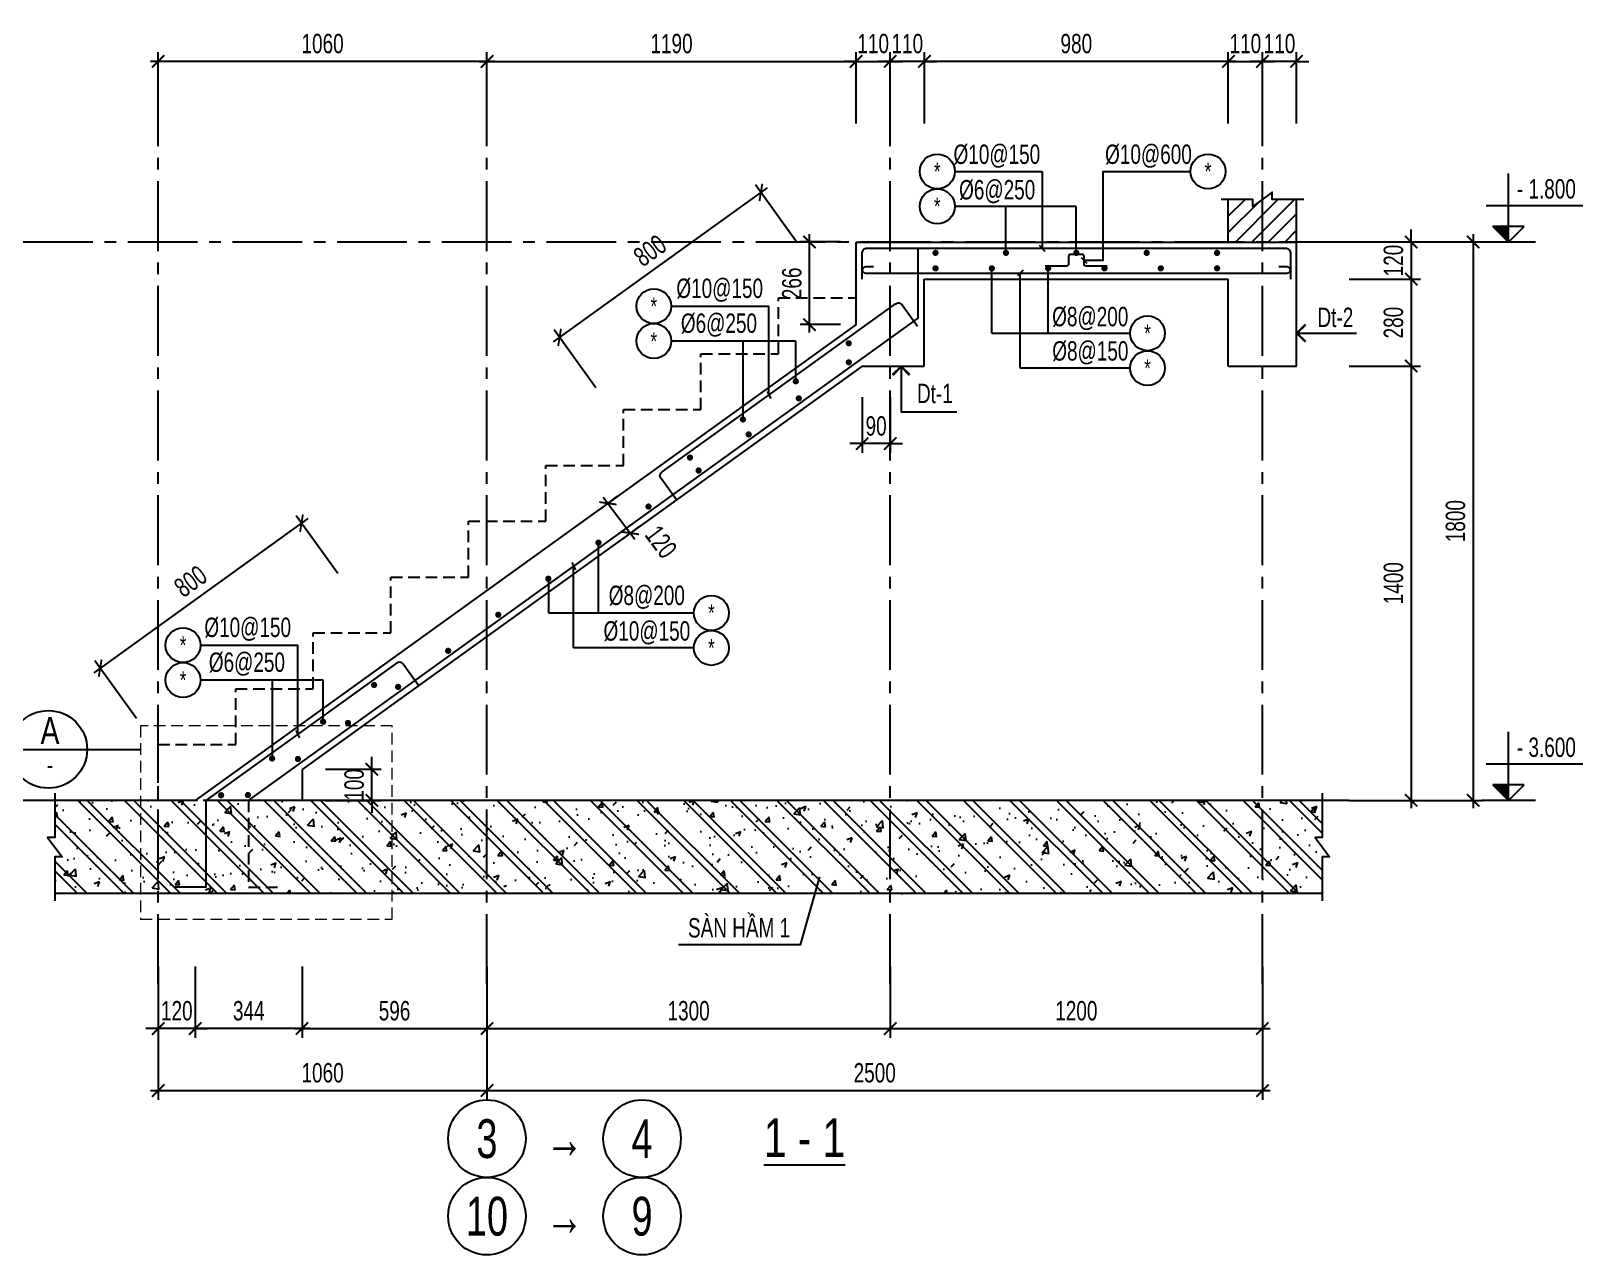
# Model space of a CAD drawing. Header units: millimetres. Extents: x -77370 to 109412, y -14880 to 214694.
# Drawn here: x 2229 to 12236, y 196413 to 204304 of the extents above; entities that cross this region are included whole.
import ezdxf
from ezdxf.enums import TextEntityAlignment as Align

# ---------------------------------------------------------------- set-up
doc = ezdxf.new("R2010")
doc.units = ezdxf.units.MM
doc.header["$LTSCALE"] = 300
doc.header["$MEASUREMENT"] = 0
doc.header["$PDMODE"] = 66
doc.linetypes.add('CENTER2', pattern=[1.125, 0.75, -0.125, 0.125, -0.125])
doc.linetypes.add('HIDDEN', pattern=[0.375, 0.25, -0.125])
doc.layers.get('0').update_dxf_attribs({"linetype": 'CONTINUOUS'})
doc.layers.get('DEFPOINTS').update_dxf_attribs({"linetype": 'CONTINUOUS'})
for name, color, linetype in [('CDC.01.AXIS', 160, 'CENTER2'), ('CDC.02.DIM', 1, 'CONTINUOUS'), ('CDC.03.BORDER', 3, 'CONTINUOUS'), ('CDC.06.TEXT', 2, 'CONTINUOUS'), ('CDC.10.HATCH', 251, 'CONTINUOUS'), ('CDC.11.NOTE', 8, 'CONTINUOUS'), ('CDC.14.STEELNUM', 2, 'CONTINUOUS'), ('KCS_HIDDEN', 8, 'HIDDEN'), ('KCS_SNODE', 6, 'CONTINUOUS'), ('KCS_STEEL', 4, 'CONTINUOUS'), ('KCS_TEXT_B', 2, 'CONTINUOUS')]:
    doc.layers.add(name, color=color, linetype=linetype)
doc.styles.add('KCS_BIGTEXT', font='arial.ttf', dxfattribs={"width": 0.7})
doc.styles.add('KCS_SMTEXT', font='arial.ttf', dxfattribs={"width": 0.7})
doc.styles.add('SMTEXT', font='arial.ttf', dxfattribs={"width": 0.7})
doc.dimstyles.new('KCS_DIM50 scale 2', dxfattribs={"dimscale": 50, "dimtxt": 2.5, "dimasz": 1.6, "dimexe": 1.2, "dimexo": 0, "dimgap": 1, "dimtad": 1, "dimdec": 0, "dimlfac": 0.5, "dimzin": 0, "dimdsep": 46, "dimtxsty": 'KCS_SMTEXT', "dimblk": 'ARCHTICK', "dimcen": 0, "dimdle": 1, "dimclrd": 256, "dimclre": 256, "dimclrt": 2, "dimadec": 0, "dimazin": 0, "dimtfac": 1, "dimtdec": 0, "dimtix": 1, "dimtmove": 2, "dimatfit": 3, "dimfxl": 1, "dimtolj": 1, "dimtzin": 0, "dimarcsym": 0})

# ---------------------------------------------------------------- blocks, each defined once
blk = doc.blocks.new('_ArchTick')
at = {"color": 0, "linetype": 'ByBlock', "const_width": 0.15}
blk.add_lwpolyline([(-0.5, -0.5), (0.5, 0.5)], dxfattribs=at)
blk = doc.blocks.new('*D1371')
at = {"layer": 'CDC.02.DIM', "lineweight": -2, "transparency": 16777216}
for p, q in [((7769, 198273), (7769, 197813)), ((10169, 198273), (10169, 197813)), ((7719, 197873), (10219, 197873))]:
    blk.add_line(p, q, dxfattribs=at)
at = {"layer": 'DEFPOINTS', "color": 0, "transparency": 16777216}
for p in [(7769, 198273), (10169, 198273), (10169, 197873)]:
    blk.add_point(p, dxfattribs=at)
at = {"layer": 'CDC.02.DIM', "lineweight": -2, "transparency": 16777216, "xscale": 80, "yscale": 80, "zscale": 80, "rotation": 180}
blk.add_blockref('_ArchTick', (7769, 197873), dxfattribs=at)
at = {"layer": 'CDC.02.DIM', "lineweight": -2, "transparency": 16777216, "xscale": 80, "yscale": 80, "zscale": 80}
blk.add_blockref('_ArchTick', (10169, 197873), dxfattribs=at)
at = {"layer": 'CDC.02.DIM', "color": 2, "transparency": 16777216, "insert": (8969, 197987), "char_height": 125, "attachment_point": 5, "style": 'KCS_SMTEXT'}
blk.add_mtext('\\A1;1200', dxfattribs=at)
blk = doc.blocks.new('*D1372')
at = {"layer": 'CDC.02.DIM', "lineweight": -2, "transparency": 16777216}
for p, q in [((5169, 198273), (5169, 197813)), ((7769, 198273), (7769, 197813)), ((5119, 197873), (7819, 197873))]:
    blk.add_line(p, q, dxfattribs=at)
at = {"layer": 'DEFPOINTS', "color": 0, "transparency": 16777216}
for p in [(5169, 198273), (7769, 198273), (7769, 197873)]:
    blk.add_point(p, dxfattribs=at)
at = {"layer": 'CDC.02.DIM', "lineweight": -2, "transparency": 16777216, "xscale": 80, "yscale": 80, "zscale": 80, "rotation": 180}
blk.add_blockref('_ArchTick', (5169, 197873), dxfattribs=at)
at = {"layer": 'CDC.02.DIM', "lineweight": -2, "transparency": 16777216, "xscale": 80, "yscale": 80, "zscale": 80}
blk.add_blockref('_ArchTick', (7769, 197873), dxfattribs=at)
at = {"layer": 'CDC.02.DIM', "color": 2, "transparency": 16777216, "insert": (6469, 197987), "char_height": 125, "attachment_point": 5, "style": 'KCS_SMTEXT'}
blk.add_mtext('\\A1;1300', dxfattribs=at)
blk = doc.blocks.new('*D1373')
at = {"layer": 'CDC.02.DIM', "lineweight": -2, "transparency": 16777216}
for p, q in [((3049, 198273), (3049, 197413)), ((5169, 198273), (5169, 197413)), ((2999, 197473), (5219, 197473))]:
    blk.add_line(p, q, dxfattribs=at)
at = {"layer": 'DEFPOINTS', "color": 0, "transparency": 16777216}
for p in [(3049, 198273), (5169, 198273), (5169, 197473)]:
    blk.add_point(p, dxfattribs=at)
at = {"layer": 'CDC.02.DIM', "lineweight": -2, "transparency": 16777216, "xscale": 80, "yscale": 80, "zscale": 80, "rotation": 180}
blk.add_blockref('_ArchTick', (3049, 197473), dxfattribs=at)
at = {"layer": 'CDC.02.DIM', "lineweight": -2, "transparency": 16777216, "xscale": 80, "yscale": 80, "zscale": 80}
blk.add_blockref('_ArchTick', (5169, 197473), dxfattribs=at)
at = {"layer": 'CDC.02.DIM', "color": 2, "transparency": 16777216, "insert": (4109, 197587), "char_height": 125, "attachment_point": 5, "style": 'KCS_SMTEXT'}
blk.add_mtext('\\A1;1060', dxfattribs=at)
blk = doc.blocks.new('*D1374')
at = {"layer": 'CDC.02.DIM', "lineweight": -2, "transparency": 16777216}
for p, q in [((5169, 203708), (5169, 204168)), ((7549, 203708), (7549, 204168)), ((5119, 204108), (7599, 204108))]:
    blk.add_line(p, q, dxfattribs=at)
at = {"layer": 'DEFPOINTS', "color": 0, "transparency": 16777216}
for p in [(7549, 204108), (5169, 203708), (7549, 203708)]:
    blk.add_point(p, dxfattribs=at)
at = {"layer": 'CDC.02.DIM', "lineweight": -2, "transparency": 16777216, "xscale": 80, "yscale": 80, "zscale": 80, "rotation": 180}
blk.add_blockref('_ArchTick', (5169, 204108), dxfattribs=at)
at = {"layer": 'CDC.02.DIM', "lineweight": -2, "transparency": 16777216, "xscale": 80, "yscale": 80, "zscale": 80}
blk.add_blockref('_ArchTick', (7549, 204108), dxfattribs=at)
at = {"layer": 'CDC.02.DIM', "color": 2, "transparency": 16777216, "insert": (6359, 204222), "char_height": 125, "attachment_point": 5, "style": 'KCS_SMTEXT'}
blk.add_mtext('\\A1;1190', dxfattribs=at)
blk = doc.blocks.new('*D1375')
at = {"layer": 'CDC.02.DIM', "lineweight": -2, "transparency": 16777216}
for p, q in [((7989, 203708), (7989, 204168)), ((9949, 203708), (9949, 204168)), ((9999, 204108), (7939, 204108))]:
    blk.add_line(p, q, dxfattribs=at)
at = {"layer": 'DEFPOINTS', "color": 0, "transparency": 16777216}
for p in [(7989, 204108), (7989, 203708), (9949, 203708)]:
    blk.add_point(p, dxfattribs=at)
at = {"layer": 'CDC.02.DIM', "lineweight": -2, "transparency": 16777216, "xscale": 80, "yscale": 80, "zscale": 80, "rotation": 180}
blk.add_blockref('_ArchTick', (7989, 204108), dxfattribs=at)
at = {"layer": 'CDC.02.DIM', "lineweight": -2, "transparency": 16777216, "xscale": 80, "yscale": 80, "zscale": 80}
blk.add_blockref('_ArchTick', (9949, 204108), dxfattribs=at)
at = {"layer": 'CDC.02.DIM', "color": 2, "transparency": 16777216, "insert": (8969, 204222), "char_height": 125, "attachment_point": 5, "style": 'KCS_SMTEXT'}
blk.add_mtext('\\A1;980', dxfattribs=at)
blk = doc.blocks.new('*D1376')
at = {"layer": 'CDC.02.DIM', "lineweight": -2, "transparency": 16777216}
for p, q in [((10169, 203708), (10169, 204168)), ((10389, 203708), (10389, 204168)), ((10169, 204108), (10089, 204108)), ((10389, 204108), (10169, 204108)), ((10389, 204108), (10469, 204108))]:
    blk.add_line(p, q, dxfattribs=at)
at = {"layer": 'DEFPOINTS', "color": 0, "transparency": 16777216}
for p in [(10169, 204108), (10169, 203708), (10389, 203708)]:
    blk.add_point(p, dxfattribs=at)
at = {"layer": 'CDC.02.DIM', "lineweight": -2, "transparency": 16777216, "xscale": 80, "yscale": 80, "zscale": 80}
blk.add_blockref('_ArchTick', (10169, 204108), dxfattribs=at)
at = {"layer": 'CDC.02.DIM', "lineweight": -2, "transparency": 16777216, "xscale": 80, "yscale": 80, "zscale": 80, "rotation": 180}
blk.add_blockref('_ArchTick', (10389, 204108), dxfattribs=at)
at = {"layer": 'CDC.02.DIM', "color": 2, "transparency": 16777216, "insert": (10279, 204222), "char_height": 125, "attachment_point": 5, "style": 'KCS_SMTEXT'}
blk.add_mtext('\\A1;110', dxfattribs=at)
blk = doc.blocks.new('*D1377')
at = {"layer": 'CDC.02.DIM', "lineweight": -2, "transparency": 16777216}
for p, q in [((6976, 203292), (5596, 202299)), ((7169, 202939), (6900, 203312)), ((5871, 202004), (5602, 202377))]:
    blk.add_line(p, q, dxfattribs=at)
at = {"layer": 'DEFPOINTS', "color": 0, "transparency": 16777216}
for p in [(7169, 202939), (5637, 202328), (5871, 202004)]:
    blk.add_point(p, dxfattribs=at)
at = {"layer": 'CDC.02.DIM', "lineweight": -2, "transparency": 16777216, "xscale": 80, "yscale": 80, "zscale": 80}
for p, rotation in [((6935, 203263), 35.75388725442746), ((5637, 202328), 215.7538872544275)]:
    blk.add_blockref('_ArchTick', p, dxfattribs=dict(at, rotation=rotation))
at = {"layer": 'CDC.02.DIM', "color": 2, "transparency": 16777216, "insert": (6220, 202888), "char_height": 125, "attachment_point": 5, "rotation": 35.7539, "style": 'KCS_SMTEXT'}
blk.add_mtext('\\A1;800', dxfattribs=at)
blk = doc.blocks.new('*D1378')
at = {"layer": 'CDC.02.DIM', "lineweight": -2, "transparency": 16777216}
for p, q in [((4014, 201160), (2634, 200167)), ((4207, 200806), (3938, 201179)), ((2909, 199871), (2640, 200244))]:
    blk.add_line(p, q, dxfattribs=at)
at = {"layer": 'DEFPOINTS', "color": 0, "transparency": 16777216}
for p in [(4207, 200806), (2675, 200196), (2909, 199871)]:
    blk.add_point(p, dxfattribs=at)
at = {"layer": 'CDC.02.DIM', "lineweight": -2, "transparency": 16777216, "xscale": 80, "yscale": 80, "zscale": 80}
for p, rotation in [((3973, 201131), 35.75388725447726), ((2675, 200196), 215.7538872544772)]:
    blk.add_blockref('_ArchTick', p, dxfattribs=dict(at, rotation=rotation))
at = {"layer": 'CDC.02.DIM', "color": 2, "transparency": 16777216, "insert": (3258, 200756), "char_height": 125, "attachment_point": 5, "rotation": 35.7539, "style": 'KCS_SMTEXT'}
blk.add_mtext('\\A1;800', dxfattribs=at)
blk = doc.blocks.new('*D1379')
at = {"layer": 'CDC.02.DIM', "lineweight": -2, "transparency": 16777216}
for p, q in [((3977, 198273), (3977, 197813)), ((5169, 198273), (5169, 197813)), ((3927, 197873), (5219, 197873))]:
    blk.add_line(p, q, dxfattribs=at)
at = {"layer": 'DEFPOINTS', "color": 0, "transparency": 16777216}
for p in [(3977, 198273), (5169, 198273), (5169, 197873)]:
    blk.add_point(p, dxfattribs=at)
at = {"layer": 'CDC.02.DIM', "lineweight": -2, "transparency": 16777216, "xscale": 80, "yscale": 80, "zscale": 80, "rotation": 180}
blk.add_blockref('_ArchTick', (3977, 197873), dxfattribs=at)
at = {"layer": 'CDC.02.DIM', "lineweight": -2, "transparency": 16777216, "xscale": 80, "yscale": 80, "zscale": 80}
blk.add_blockref('_ArchTick', (5169, 197873), dxfattribs=at)
at = {"layer": 'CDC.02.DIM', "color": 2, "transparency": 16777216, "insert": (4573, 197987), "char_height": 125, "attachment_point": 5, "style": 'KCS_SMTEXT'}
blk.add_mtext('\\A1;596', dxfattribs=at)
blk = doc.blocks.new('*D1380')
at = {"layer": 'CDC.02.DIM', "lineweight": -2, "transparency": 16777216}
for p, q in [((5169, 198273), (5169, 197413)), ((10169, 198273), (10169, 197413)), ((5119, 197473), (10219, 197473))]:
    blk.add_line(p, q, dxfattribs=at)
at = {"layer": 'DEFPOINTS', "color": 0, "transparency": 16777216}
for p in [(5169, 198273), (10169, 198273), (10169, 197473)]:
    blk.add_point(p, dxfattribs=at)
at = {"layer": 'CDC.02.DIM', "lineweight": -2, "transparency": 16777216, "xscale": 80, "yscale": 80, "zscale": 80, "rotation": 180}
blk.add_blockref('_ArchTick', (5169, 197473), dxfattribs=at)
at = {"layer": 'CDC.02.DIM', "lineweight": -2, "transparency": 16777216, "xscale": 80, "yscale": 80, "zscale": 80}
blk.add_blockref('_ArchTick', (10169, 197473), dxfattribs=at)
at = {"layer": 'CDC.02.DIM', "color": 2, "transparency": 16777216, "insert": (7669, 197587), "char_height": 125, "attachment_point": 5, "style": 'KCS_SMTEXT'}
blk.add_mtext('\\A1;2500', dxfattribs=at)
blk = doc.blocks.new('*D1381')
at = {"layer": 'CDC.02.DIM', "lineweight": -2, "transparency": 16777216}
for p, q in [((6009, 201304), (5901, 201223)), ((5919, 201299), (6123, 201027)), ((6153, 201112), (6045, 201031))]:
    blk.add_line(p, q, dxfattribs=at)
at = {"layer": 'DEFPOINTS', "color": 0, "transparency": 16777216}
for p in [(6009, 201304), (6093, 201067), (6153, 201112)]:
    blk.add_point(p, dxfattribs=at)
at = {"layer": 'CDC.02.DIM', "lineweight": -2, "transparency": 16777216, "xscale": 80, "yscale": 80, "zscale": 80}
for p, rotation in [((5949, 201259), 126.8698976457977), ((6093, 201067), 306.8698976457977)]:
    blk.add_blockref('_ArchTick', p, dxfattribs=dict(at, rotation=rotation))
at = {"layer": 'CDC.02.DIM', "color": 2, "transparency": 16777216, "insert": (6291, 201010), "char_height": 125, "attachment_point": 5, "rotation": 306.8699, "style": 'KCS_SMTEXT'}
blk.add_mtext('\\A1;120', dxfattribs=at)
blk = doc.blocks.new('*D1197')
at = {"layer": 'CDC.02.DIM', "lineweight": -2, "transparency": 16777216}
for p, q in [((10728, 202144), (11188, 202144)), ((11128, 202194), (11128, 199294)), ((10728, 199344), (11188, 199344))]:
    blk.add_line(p, q, dxfattribs=at)
at = {"layer": 'DEFPOINTS', "color": 0, "transparency": 16777216}
for p in [(10728, 202144), (10728, 199344), (11128, 199344)]:
    blk.add_point(p, dxfattribs=at)
at = {"layer": 'CDC.02.DIM', "lineweight": -2, "transparency": 16777216, "xscale": 80, "yscale": 80, "zscale": 80}
for p, rotation in [((11128, 202144), 90), ((11128, 199344), 270)]:
    blk.add_blockref('_ArchTick', p, dxfattribs=dict(at, rotation=rotation))
at = {"layer": 'CDC.02.DIM', "color": 2, "transparency": 16777216, "insert": (11014, 200744), "char_height": 125, "attachment_point": 5, "rotation": 90, "style": 'KCS_SMTEXT'}
blk.add_mtext('\\A1;1400', dxfattribs=at)
blk = doc.blocks.new('*D1198')
at = {"layer": 'CDC.02.DIM', "lineweight": -2, "transparency": 16777216}
for p, q in [((10728, 202944), (11588, 202944)), ((11528, 202994), (11528, 199294)), ((10728, 199344), (11588, 199344))]:
    blk.add_line(p, q, dxfattribs=at)
at = {"layer": 'DEFPOINTS', "color": 0, "transparency": 16777216}
for p in [(10728, 202944), (10728, 199344), (11528, 199344)]:
    blk.add_point(p, dxfattribs=at)
at = {"layer": 'CDC.02.DIM', "lineweight": -2, "transparency": 16777216, "xscale": 80, "yscale": 80, "zscale": 80}
for p, rotation in [((11528, 202944), 90), ((11528, 199344), 270)]:
    blk.add_blockref('_ArchTick', p, dxfattribs=dict(at, rotation=rotation))
at = {"layer": 'CDC.02.DIM', "color": 2, "transparency": 16777216, "insert": (11414, 201144), "char_height": 125, "attachment_point": 5, "rotation": 90, "style": 'KCS_SMTEXT'}
blk.add_mtext('\\A1;1800', dxfattribs=at)
blk = doc.blocks.new('*D1199')
at = {"layer": 'CDC.02.DIM', "lineweight": -2, "transparency": 16777216}
for p, q in [((10728, 202944), (11188, 202944)), ((11128, 202944), (11128, 203024)), ((11128, 202944), (11128, 202704)), ((10728, 202704), (11188, 202704)), ((11128, 202704), (11128, 202624))]:
    blk.add_line(p, q, dxfattribs=at)
at = {"layer": 'DEFPOINTS', "color": 0, "transparency": 16777216}
for p in [(10728, 202944), (10728, 202704), (11128, 202704)]:
    blk.add_point(p, dxfattribs=at)
at = {"layer": 'CDC.02.DIM', "lineweight": -2, "transparency": 16777216, "xscale": 80, "yscale": 80, "zscale": 80}
for p, rotation in [((11128, 202944), 270), ((11128, 202704), 90)]:
    blk.add_blockref('_ArchTick', p, dxfattribs=dict(at, rotation=rotation))
at = {"layer": 'CDC.02.DIM', "color": 2, "transparency": 16777216, "insert": (11014, 202824), "char_height": 125, "attachment_point": 5, "rotation": 90, "style": 'KCS_SMTEXT'}
blk.add_mtext('\\A1;120', dxfattribs=at)
blk = doc.blocks.new('*D1200')
at = {"layer": 'CDC.02.DIM', "lineweight": -2, "transparency": 16777216}
for p, q in [((11128, 202754), (11128, 202094)), ((10728, 202704), (11188, 202704)), ((10728, 202144), (11188, 202144))]:
    blk.add_line(p, q, dxfattribs=at)
at = {"layer": 'DEFPOINTS', "color": 0, "transparency": 16777216}
for p in [(10728, 202704), (10728, 202144), (11128, 202144)]:
    blk.add_point(p, dxfattribs=at)
at = {"layer": 'CDC.02.DIM', "lineweight": -2, "transparency": 16777216, "xscale": 80, "yscale": 80, "zscale": 80}
for p, rotation in [((11128, 202704), 90), ((11128, 202144), 270)]:
    blk.add_blockref('_ArchTick', p, dxfattribs=dict(at, rotation=rotation))
at = {"layer": 'CDC.02.DIM', "color": 2, "transparency": 16777216, "insert": (11014, 202424), "char_height": 125, "attachment_point": 5, "rotation": 90, "style": 'KCS_SMTEXT'}
blk.add_mtext('\\A1;280', dxfattribs=at)
blk = doc.blocks.new('*D993')
at = {"layer": 'CDC.02.DIM', "lineweight": -2, "transparency": 16777216}
for p, q in [((7588, 201944), (7588, 201584)), ((7769, 201944), (7769, 201584)), ((7588, 201644), (7508, 201644)), ((7769, 201644), (7588, 201644)), ((7769, 201644), (7849, 201644))]:
    blk.add_line(p, q, dxfattribs=at)
at = {"layer": 'DEFPOINTS', "color": 0, "transparency": 16777216}
for p in [(7588, 201944), (7769, 201944), (7588, 201644)]:
    blk.add_point(p, dxfattribs=at)
at = {"layer": 'CDC.02.DIM', "lineweight": -2, "transparency": 16777216, "xscale": 80, "yscale": 80, "zscale": 80}
blk.add_blockref('_ArchTick', (7588, 201644), dxfattribs=at)
at = {"layer": 'CDC.02.DIM', "lineweight": -2, "transparency": 16777216, "xscale": 80, "yscale": 80, "zscale": 80, "rotation": 180}
blk.add_blockref('_ArchTick', (7769, 201644), dxfattribs=at)
at = {"layer": 'CDC.02.DIM', "color": 2, "transparency": 16777216, "insert": (7678, 201757), "char_height": 125, "attachment_point": 5, "style": 'KCS_SMTEXT'}
blk.add_mtext('\\A1;90', dxfattribs=at)
blk = doc.blocks.new('*D994')
at = {"layer": 'CDC.02.DIM', "lineweight": -2, "transparency": 16777216}
for p, q in [((7449, 202944), (7189, 202944)), ((7249, 202361), (7249, 202994)), ((7449, 202411), (7189, 202411))]:
    blk.add_line(p, q, dxfattribs=at)
at = {"layer": 'DEFPOINTS', "color": 0, "transparency": 16777216}
for p in [(7249, 202944), (7449, 202944), (7449, 202411)]:
    blk.add_point(p, dxfattribs=at)
at = {"layer": 'CDC.02.DIM', "lineweight": -2, "transparency": 16777216, "xscale": 80, "yscale": 80, "zscale": 80}
for p, rotation in [((7249, 202944), 90), ((7249, 202411), 270)]:
    blk.add_blockref('_ArchTick', p, dxfattribs=dict(at, rotation=rotation))
at = {"layer": 'CDC.02.DIM', "color": 2, "transparency": 16777216, "insert": (7135, 202677), "char_height": 125, "attachment_point": 5, "rotation": 90, "style": 'KCS_SMTEXT'}
blk.add_mtext('\\A1;266', dxfattribs=at)
blk = doc.blocks.new('*D995')
at = {"layer": 'CDC.02.DIM', "lineweight": -2, "transparency": 16777216}
for p, q in [((3288, 198273), (3288, 197813)), ((3977, 198273), (3977, 197813)), ((4027, 197873), (3238, 197873))]:
    blk.add_line(p, q, dxfattribs=at)
at = {"layer": 'DEFPOINTS', "color": 0, "transparency": 16777216}
for p in [(3288, 198273), (3977, 198273), (3288, 197873)]:
    blk.add_point(p, dxfattribs=at)
at = {"layer": 'CDC.02.DIM', "lineweight": -2, "transparency": 16777216, "xscale": 80, "yscale": 80, "zscale": 80, "rotation": 180}
blk.add_blockref('_ArchTick', (3288, 197873), dxfattribs=at)
at = {"layer": 'CDC.02.DIM', "lineweight": -2, "transparency": 16777216, "xscale": 80, "yscale": 80, "zscale": 80}
blk.add_blockref('_ArchTick', (3977, 197873), dxfattribs=at)
at = {"layer": 'CDC.02.DIM', "color": 2, "transparency": 16777216, "insert": (3633, 197987), "char_height": 125, "attachment_point": 5, "style": 'KCS_SMTEXT'}
blk.add_mtext('\\A1;344', dxfattribs=at)
blk = doc.blocks.new('*D959')
at = {"layer": 'CDC.02.DIM', "lineweight": -2, "transparency": 16777216}
for p, q in [((3049, 198273), (3049, 197813)), ((3288, 198273), (3288, 197813)), ((3049, 197873), (2969, 197873)), ((3288, 197873), (3049, 197873)), ((3288, 197873), (3368, 197873))]:
    blk.add_line(p, q, dxfattribs=at)
at = {"layer": 'DEFPOINTS', "color": 0, "transparency": 16777216}
for p in [(3049, 198273), (3288, 198273), (3049, 197873)]:
    blk.add_point(p, dxfattribs=at)
at = {"layer": 'CDC.02.DIM', "lineweight": -2, "transparency": 16777216, "xscale": 80, "yscale": 80, "zscale": 80}
blk.add_blockref('_ArchTick', (3049, 197873), dxfattribs=at)
at = {"layer": 'CDC.02.DIM', "lineweight": -2, "transparency": 16777216, "xscale": 80, "yscale": 80, "zscale": 80, "rotation": 180}
blk.add_blockref('_ArchTick', (3288, 197873), dxfattribs=at)
at = {"layer": 'CDC.02.DIM', "color": 2, "transparency": 16777216, "insert": (3169, 197987), "char_height": 125, "attachment_point": 5, "style": 'KCS_SMTEXT'}
blk.add_mtext('\\A1;120', dxfattribs=at)
blk = doc.blocks.new('*D960')
at = {"layer": 'CDC.02.DIM', "lineweight": -2, "transparency": 16777216}
for p, q in [((4127, 199544), (4487, 199544)), ((4427, 199544), (4427, 199624)), ((4427, 199344), (4427, 199544)), ((4127, 199344), (4487, 199344)), ((4427, 199344), (4427, 199264))]:
    blk.add_line(p, q, dxfattribs=at)
at = {"layer": 'DEFPOINTS', "color": 0, "transparency": 16777216}
for p in [(4127, 199544), (4427, 199544), (4127, 199344)]:
    blk.add_point(p, dxfattribs=at)
at = {"layer": 'CDC.02.DIM', "lineweight": -2, "transparency": 16777216, "xscale": 80, "yscale": 80, "zscale": 80}
for p, rotation in [((4427, 199544), 270), ((4427, 199344), 90)]:
    blk.add_blockref('_ArchTick', p, dxfattribs=dict(at, rotation=rotation))
at = {"layer": 'CDC.02.DIM', "color": 2, "transparency": 16777216, "insert": (4313, 199444), "char_height": 125, "attachment_point": 5, "rotation": 90, "style": 'KCS_SMTEXT'}
blk.add_mtext('\\A1;100', dxfattribs=at)
blk = doc.blocks.new('*D961')
at = {"layer": 'CDC.02.DIM', "lineweight": -2, "transparency": 16777216}
for p, q in [((3049, 203708), (3049, 204168)), ((5169, 203708), (5169, 204168)), ((5219, 204108), (2999, 204108))]:
    blk.add_line(p, q, dxfattribs=at)
at = {"layer": 'DEFPOINTS', "color": 0, "transparency": 16777216}
for p in [(3049, 204108), (3049, 203708), (5169, 203708)]:
    blk.add_point(p, dxfattribs=at)
at = {"layer": 'CDC.02.DIM', "lineweight": -2, "transparency": 16777216, "xscale": 80, "yscale": 80, "zscale": 80, "rotation": 180}
blk.add_blockref('_ArchTick', (3049, 204108), dxfattribs=at)
at = {"layer": 'CDC.02.DIM', "lineweight": -2, "transparency": 16777216, "xscale": 80, "yscale": 80, "zscale": 80}
blk.add_blockref('_ArchTick', (5169, 204108), dxfattribs=at)
at = {"layer": 'CDC.02.DIM', "color": 2, "transparency": 16777216, "insert": (4109, 204222), "char_height": 125, "attachment_point": 5, "style": 'KCS_SMTEXT'}
blk.add_mtext('\\A1;1060', dxfattribs=at)
blk = doc.blocks.new('*D1085')
at = {"layer": 'CDC.02.DIM', "lineweight": -2, "transparency": 16777216}
for p, q in [((9949, 203708), (9949, 204168)), ((10169, 203708), (10169, 204168)), ((9949, 204108), (9869, 204108)), ((9949, 204108), (10169, 204108)), ((10169, 204108), (10249, 204108))]:
    blk.add_line(p, q, dxfattribs=at)
at = {"layer": 'DEFPOINTS', "color": 0, "transparency": 16777216}
for p in [(10169, 204108), (9949, 203708), (10169, 203708)]:
    blk.add_point(p, dxfattribs=at)
at = {"layer": 'CDC.02.DIM', "lineweight": -2, "transparency": 16777216, "xscale": 80, "yscale": 80, "zscale": 80}
blk.add_blockref('_ArchTick', (9949, 204108), dxfattribs=at)
at = {"layer": 'CDC.02.DIM', "lineweight": -2, "transparency": 16777216, "xscale": 80, "yscale": 80, "zscale": 80, "rotation": 180}
blk.add_blockref('_ArchTick', (10169, 204108), dxfattribs=at)
at = {"layer": 'CDC.02.DIM', "color": 2, "transparency": 16777216, "insert": (10059, 204222), "char_height": 125, "attachment_point": 5, "style": 'KCS_SMTEXT'}
blk.add_mtext('\\A1;110', dxfattribs=at)
blk = doc.blocks.new('*D1086')
at = {"layer": 'CDC.02.DIM', "lineweight": -2, "transparency": 16777216}
for p, q in [((7769, 203708), (7769, 204168)), ((7989, 203708), (7989, 204168)), ((7769, 204108), (7689, 204108)), ((7989, 204108), (7769, 204108)), ((7989, 204108), (8069, 204108))]:
    blk.add_line(p, q, dxfattribs=at)
at = {"layer": 'DEFPOINTS', "color": 0, "transparency": 16777216}
for p in [(7769, 204108), (7769, 203708), (7989, 203708)]:
    blk.add_point(p, dxfattribs=at)
at = {"layer": 'CDC.02.DIM', "lineweight": -2, "transparency": 16777216, "xscale": 80, "yscale": 80, "zscale": 80}
blk.add_blockref('_ArchTick', (7769, 204108), dxfattribs=at)
at = {"layer": 'CDC.02.DIM', "lineweight": -2, "transparency": 16777216, "xscale": 80, "yscale": 80, "zscale": 80, "rotation": 180}
blk.add_blockref('_ArchTick', (7989, 204108), dxfattribs=at)
at = {"layer": 'CDC.02.DIM', "color": 2, "transparency": 16777216, "insert": (7879, 204222), "char_height": 125, "attachment_point": 5, "style": 'KCS_SMTEXT'}
blk.add_mtext('\\A1;110', dxfattribs=at)
blk = doc.blocks.new('*D1087')
at = {"layer": 'CDC.02.DIM', "lineweight": -2, "transparency": 16777216}
for p, q in [((7549, 203708), (7549, 204168)), ((7769, 203708), (7769, 204168)), ((7549, 204108), (7469, 204108)), ((7549, 204108), (7769, 204108)), ((7769, 204108), (7849, 204108))]:
    blk.add_line(p, q, dxfattribs=at)
at = {"layer": 'DEFPOINTS', "color": 0, "transparency": 16777216}
for p in [(7769, 204108), (7549, 203708), (7769, 203708)]:
    blk.add_point(p, dxfattribs=at)
at = {"layer": 'CDC.02.DIM', "lineweight": -2, "transparency": 16777216, "xscale": 80, "yscale": 80, "zscale": 80}
blk.add_blockref('_ArchTick', (7549, 204108), dxfattribs=at)
at = {"layer": 'CDC.02.DIM', "lineweight": -2, "transparency": 16777216, "xscale": 80, "yscale": 80, "zscale": 80, "rotation": 180}
blk.add_blockref('_ArchTick', (7769, 204108), dxfattribs=at)
at = {"layer": 'CDC.02.DIM', "color": 2, "transparency": 16777216, "insert": (7659, 204222), "char_height": 125, "attachment_point": 5, "style": 'KCS_SMTEXT'}
blk.add_mtext('\\A1;110', dxfattribs=at)

msp = doc.modelspace()

# ---------------------------------------------------------------- hatches: boundary and pattern name
at = {"layer": 'CDC.10.HATCH'}
h = msp.add_hatch(dxfattribs=at)
h.set_pattern_fill('ANSI31', color=256, scale=600, style=0)
h.set_pattern_definition([(45, (-2726952.63, 1261462.856), (-53.0330086, 53.0330086), [])])
h.paths.add_polyline_path([(10231.3, 203218.3), (10388.8, 203218.3), (10388.8, 202943.6), (9948.8, 202943.6), (9948.8, 203218.3), (10106.3, 203218.3), (10106.3, 203171.4), (10231.3, 203265.2)])
h = msp.add_hatch(dxfattribs=at)
h.set_pattern_fill('BETONG,_O', color=256, scale=50, pattern_type=2)
h.set_pattern_definition([(50, (-2203118.3, 1614022.56), (358.63009, -31.376067), [37.5, -412.5]), (355, (-2203118.3, 1614022.56), (-69.375667, 376.096067), [30, -330]), (100.4514, (-2203088.4, 1614019.95), (289.25469, 344.71977), [31.870095, -350.571056]), (46.1842, (-2203118.3, 1614122.56), (533.620524, -82.75951), [56.25, -618.75]), (96.6356, (-2203073.83, 1614115.67), (467.33135, 487.05894), [47.80514, -525.8565]), (351.1842, (-2203118.3, 1614122.56), (467.33097, 487.0593), [45, -495]), (21, (-2203068.3, 1614097.56), (298.453526, -201.309445), [37.5, -412.5]), (226, (-2203068.3, 1614097.56), (335.94106, -182.769905), [30, -330]), (71.4514, (-2203043.43, 1614080.8), (420.111314, 161.26525), [31.870095, -350.571056]), (67.5, (-2203118.3, 1614022.56), (-77.9580917, 147.187231), [0, -326, 0, -335, 0, -331.25]), (4.5, (-2203118.3, 1614022.56), (141.675462, 190.051594), [0, -191, 0, -318.5, 0, -126.25]), (327.5, (-2203229.8, 1614022.56), (266.911218, -11.277436), [0, -125, 0, -390, 0, -517.5]), (317.5, (-2203279.8, 1614022.56), (291.593085, 50.052491), [0, -162.5, 0, -259, 0, -367.5]), (315, (-2203118.3, 1614022.56), (150.260191, 150.260191), []), (315, (-2203118.3, 1614083.81), (150.260191, 150.260191), [])])
h.paths.add_polyline_path([(3838, 199343.6), (10555, 199343.6), (10555, 199104.1), (10508.1, 199104.1), (10601.9, 198979.1), (10555, 198979.1), (10555, 198743.6), (2383.2, 198743.6), (2383.2, 198979.1), (2430.1, 198979.1), (2336.3, 199104.1), (2383.2, 199104.1), (2383.2, 199343.6), (3288.4, 199343.6)])

# ---------------------------------------------------------------- linework, layer by layer
at = {"layer": 'CDC.01.AXIS', "ltscale": 2}
for p, q in [((3048.8, 198160.5), (3048.8, 203757.6)), ((5168.8, 198160.5), (5168.8, 203757.6)), ((7768.8, 198160.5), (7768.8, 203757.6)), ((10168.8, 198160.5), (10168.8, 203757.6)), ((10727.8, 202943.6), (2048.8, 202943.6)), ((10727.8, 199343.6), (2048.8, 199343.6))]:
    msp.add_line(p, q, dxfattribs=at)
at = {"layer": 'CDC.02.DIM'}
for p, q in [((11756.1, 202943.6), (11756.1, 203384.8)), ((12235.6, 203177.1), (11612.2, 203177.1)), ((11856.7, 203044.3), (11655.4, 203044.3)), ((11756.1, 202943.6), (11655.4, 203044.3)), ((11756.1, 202943.6), (11856.7, 203044.3)), ((11929.3, 202943.6), (11582.8, 202943.6)), ((11756.1, 199343.6), (11756.1, 199784.8)), ((12235.6, 199577.1), (11612.2, 199577.1)), ((11856.7, 199444.3), (11655.4, 199444.3)), ((11756.1, 199343.6), (11655.4, 199444.3)), ((11756.1, 199343.6), (11856.7, 199444.3)), ((11929.3, 199343.6), (11582.8, 199343.6))]:
    msp.add_line(p, q, dxfattribs=at)
for centre in [(5168.8, 197163.2), (6168.8, 197163.2), (5168.8, 196663.2), (6168.8, 196663.2)]:
    msp.add_circle(centre, 250, dxfattribs=at)
for points in [[(11655.4, 203044.3), (11756.1, 202943.6), (11756.1, 203044.3)], [(11655.4, 199444.3), (11756.1, 199343.6), (11756.1, 199444.3)]]:
    msp.add_solid(points, dxfattribs=at)
at = {"layer": 'CDC.03.BORDER'}
for p, q in [((9948.8, 202943.6), (9948.8, 203218.3)), ((10388.8, 202143.6), (10388.8, 203218.3)), ((7548.8, 202411.1), (7548.8, 202943.6)), ((7548.8, 202943.6), (10388.8, 202943.6)), ((7988.8, 202143.6), (7988.8, 202703.6)), ((7988.8, 202703.6), (9948.8, 202703.6)), ((9948.8, 202143.6), (9948.8, 202703.6)), ((7548.8, 202411.1), (3288.4, 199343.6)), ((7588, 202143.6), (3976.9, 199543.6)), ((7588, 202143.6), (7988.8, 202143.6)), ((9948.8, 202143.6), (10388.8, 202143.6)), ((3976.9, 199543.6), (3976.9, 199343.6)), ((3288.4, 199343.6), (2383.2, 199343.6)), ((10555, 199343.6), (3976.9, 199343.6)), ((10555, 198743.6), (2383.2, 198743.6))]:
    msp.add_line(p, q, dxfattribs=at)
at = {"layer": 'CDC.03.BORDER', "color": 1}
for points in [[(10435.7, 203218.3), (10231.3, 203218.3), (10231.3, 203265.2), (10106.3, 203171.4), (10106.3, 203218.3), (9901.9, 203218.3)], [(2383.2, 199390.5), (2383.2, 199104.1), (2336.3, 199104.1), (2430.1, 198979.1), (2383.2, 198979.1), (2383.2, 198696.7)], [(10555, 199390.5), (10555, 199104.1), (10508.1, 199104.1), (10601.9, 198979.1), (10555, 198979.1), (10555, 198696.7)]]:
    msp.add_lwpolyline(points, dxfattribs=at)
at = {"layer": 'CDC.06.TEXT', "color": 8}
msp.add_line((2091, 199672.7), (2591, 199672.7), dxfattribs=at)
msp.add_circle((2341, 199672.7), 250, dxfattribs=at)
at = {"layer": 'CDC.11.NOTE'}
for p, q in [((8184.9, 203398.4), (8748.4, 203398.4)), ((8748.4, 203398.4), (8748.4, 202903.6)), ((8968.8, 203173.4), (8184.9, 203173.4)), ((8514.9, 202873.6), (8514.9, 203173.4)), ((8968.8, 202873.6), (8968.8, 203173.4)), ((8424.1, 202355.5), (8424.1, 202773.6)), ((8607.8, 202130.5), (8607.8, 202743.6)), ((8787.2, 202355.5), (8787.2, 202773.6)), ((6357.3, 202529.9), (6986.5, 202529.9)), ((6986.5, 201957), (6986.5, 202529.9)), ((8424.1, 202355.5), (9315.4, 202355.5)), ((7160.2, 202304.9), (6357.3, 202304.9)), ((6819, 202304.9), (6819, 201799.4)), ((7160.2, 202045), (7160.2, 202304.9)), ((9315.4, 202130.5), (8607.8, 202130.5)), ((5887.6, 200551.9), (5887.6, 201005.5)), ((5727.6, 200326.9), (5727.6, 200853.7)), ((5564.6, 200773), (5564.6, 200551.9)), ((5564.6, 200551.9), (6503.6, 200551.9)), ((3321.7, 200344.3), (3949.1, 200344.3)), ((3949.1, 199770), (3949.1, 200344.3)), ((6503.6, 200326.9), (5727.6, 200326.9)), ((4112.3, 200119.3), (3321.7, 200119.3)), ((3783.5, 200119.3), (3783.5, 199613.8)), ((4112.3, 199850.6), (4112.3, 200119.3)), ((2591, 199672.7), (2935.8, 199672.7))]:
    msp.add_line(p, q, dxfattribs=at)
at = {"layer": 'CDC.11.NOTE', "color": 3}
for p, q in [((8729.8, 202922.2), (8766.9, 202885)), ((9000.2, 202844.7), (9037.3, 202807.5)), ((8626.3, 202762.2), (8589.2, 202725)), ((6974.6, 201980.4), (6998.4, 201933.6)), ((5715.7, 200876.8), (5739.5, 200830)), ((3937.2, 199793.4), (3961, 199746.6))]:
    msp.add_line(p, q, dxfattribs=at)
at = {"layer": 'CDC.11.NOTE'}
for points in [[(9018.8, 202826.1), (9142.3, 202826.1), (9142.3, 203398.4), (9705.8, 203398.4)], [(10388.8, 202355.9), (10441.8, 202408.9), (10445.3, 202405.4), (10393.8, 202355.9), (10445.3, 202306.4), (10441.8, 202302.9), (10388.8, 202355.9), (10775.3, 202355.9)], [(7839.7, 202143.6), (7892.7, 202090.6), (7889.2, 202087), (7839.7, 202138.6), (7790.2, 202087), (7786.6, 202090.6), (7839.7, 202143.6), (7839.7, 201848.3), (8197.4, 201848.3)]]:
    msp.add_lwpolyline(points, dxfattribs=at)
at = {"layer": 'CDC.11.NOTE', "linetype": 'HIDDEN', "lineweight": 5, "elevation": 0}
msp.add_lwpolyline([(4558.6, 199824.1), (2935.8, 199824.1), (2935.8, 198578.7), (4558.6, 198578.7)], close=True, dxfattribs=at)
at = {"layer": 'CDC.11.NOTE', "color": 1}
msp.add_lwpolyline([(7312.4, 198850.2), (7187.7, 198412.2), (6402.8, 198412.2)], dxfattribs=at)
at = {"layer": 'CDC.14.STEELNUM', "color": 8}
for centre in [(8072.4, 203398.4), (9818.3, 203398.4), (8072.4, 203173.4), (6244.8, 202529.9), (9427.9, 202355.5), (6244.8, 202304.9), (9427.9, 202130.5), (6616.1, 200551.9), (3209.2, 200344.3), (6616.1, 200326.9), (3209.2, 200119.3)]:
    msp.add_circle(centre, 112.5, dxfattribs=at)
at = {"layer": 'KCS_HIDDEN'}
msp.add_line((3976.9, 199343.6), (3288.4, 199343.6), dxfattribs=at)
msp.add_lwpolyline([(3048.8, 199343.6), (3048.8, 199703.6), (3548.8, 199703.6), (3548.8, 200063.6), (4048.8, 200063.6), (4048.8, 200423.6), (4548.8, 200423.6), (4548.8, 200783.6), (5048.8, 200783.6), (5048.8, 201143.6), (5548.8, 201143.6), (5548.8, 201503.6), (6048.8, 201503.6), (6048.8, 201863.6), (6548.8, 201863.6), (6548.8, 202223.6), (7048.8, 202223.6), (7048.8, 202583.6), (7548.8, 202583.6), (7548.8, 202943.6)], dxfattribs=at)
at = {"layer": 'KCS_SNODE', "const_width": 20}
for points in [[(8070.9, 202875, 1), (8051.1, 202872.2, 1)], [(8524.8, 202875, 1), (8505, 202872.2, 1)], [(8978.7, 202875, 1), (8958.9, 202872.2, 1)], [(9432.6, 202875, 1), (9412.8, 202872.2, 1)], [(9866.7, 202875, -1), (9886.5, 202872.2, -1)], [(8070.9, 202775, 1), (8051.1, 202772.2, 1)], [(8434, 202775, 1), (8414.2, 202772.2, 1)], [(8797.1, 202775, 1), (8777.3, 202772.2, 1)], [(9160.2, 202775, 1), (9140.4, 202772.2, 1)], [(9523.4, 202775, 1), (9503.6, 202772.2, 1)], [(9866.7, 202775, -1), (9886.5, 202772.2, -1)], [(7491.4, 202292.1, -1), (7511.2, 202289.2, -1)], [(7492.2, 202169.4, -1), (7512, 202166.6, -1)], [(7150.3, 202046.5, -1), (7170.1, 202043.6, -1)], [(7169.3, 201937, -1), (7189.1, 201934.1, -1)], [(6809.1, 201800.8, -1), (6828.9, 201798, -1)], [(6846.4, 201704.5, -1), (6866.2, 201701.6, -1)], [(6468, 201555.2, -1), (6487.8, 201552.4, -1)], [(6523.5, 201472, -1), (6543.3, 201469.1, -1)], [(6200.6, 201239.5, -1), (6220.4, 201236.6, -1)], [(5877.7, 201007, -1), (5897.5, 201004.1, -1)], [(5554.7, 200774.5, -1), (5574.5, 200771.6, -1)], [(5231.8, 200542, -1), (5251.6, 200539.1, -1)], [(4908.9, 200309.5, -1), (4928.7, 200306.6, -1)], [(4431.2, 200088.7, -1), (4451, 200085.9, -1)], [(4586, 200077, -1), (4605.8, 200074.1, -1)], [(4102.4, 199852, -1), (4122.2, 199849.1, -1)], [(4263.1, 199844.5, -1), (4282.9, 199841.6, -1)], [(3773.6, 199615.3, -1), (3793.4, 199612.4, -1)], [(3940.2, 199612, -1), (3960, 199609.1, -1)], [(3444.8, 199378.5, -1), (3464.6, 199375.7, -1)], [(3617.3, 199379.5, -1), (3637, 199376.6, -1)]]:
    msp.add_lwpolyline(points, format="xyb", close=True, dxfattribs=at)
at = {"layer": 'KCS_STEEL', "color": 4}
msp.add_lwpolyline([(3630.7, 199343.6), (7948.8, 202452.6), (7948.8, 202903.6)], dxfattribs=at)
for points in [[(7588.8, 202703.6), (7588.8, 202873.6, -0.4142136), (7618.8, 202903.6), (10318.8, 202903.6, -0.4142136), (10348.8, 202873.6), (10348.8, 202703.6)], [(7662.2, 202783.6), (7608.8, 202783.6, 1), (7608.8, 202743.6), (10328.8, 202743.6, 1), (10328.8, 202783.6), (10275.3, 202783.6)], [(6390.6, 201281.4), (6291.2, 201419.4, -0.4142136), (6298, 201461.3), (7803.4, 202545.1, -0.4142136), (7845.2, 202538.3), (7944.6, 202400.3)], [(4727.1, 200083.7), (4627.7, 200221.7, 0.4142136), (4585.9, 200228.5), (3356.8, 199343.6), (3356.8, 198783.6), (3156.8, 198783.6)]]:
    msp.add_lwpolyline(points, format="xyb", dxfattribs=at)
at = {"layer": 'KCS_STEEL'}
msp.add_lwpolyline([(9168.8, 202788.6), (9031.3, 202788.6, -0.4142136), (9018.8, 202801.1), (9018.8, 202851.1, 0.4142136), (9006.3, 202863.6), (8931.3, 202863.6, 0.4142136), (8918.8, 202851.1), (8918.8, 202801.1, -0.4142136), (8906.3, 202788.6), (8768.8, 202788.6)], format="xyb", dxfattribs=at)
at = {"layer": 'KCS_STEEL', "color": 4, "linetype": 'HIDDEN'}
msp.add_lwpolyline([(3630.7, 199343.6), (3630.7, 198783.6), (3830.7, 198783.6)], dxfattribs=at)

# ---------------------------------------------------------------- texts
at = {"layer": 'CDC.02.DIM', "color": 2, "linetype": 'ByBlock', "style": 'KCS_SMTEXT', "width": 0.7}
for s, p in [('- 1.800', (11809.4, 203223.8)), ('- 3.600', (11809.4, 199623.8))]:
    msp.add_text(s, height=125, dxfattribs=at).set_placement(p)
at = {"layer": 'CDC.02.DIM', "color": 4, "style": 'KCS_SMTEXT', "width": 0.7}
for s, p in [('3', (5168.8, 197163.2)), ('4', (6168.8, 197163.2)), ('→', (5668.8, 197163.2)), ('10', (5168.8, 196663.2)), ('9', (6168.8, 196663.2)), ('→', (5668.8, 196663.2))]:
    msp.add_text(s, height=250, dxfattribs=at).set_placement(p, align=Align.MIDDLE)
at = {"layer": 'CDC.06.TEXT', "color": 2, "linetype": 'ByBlock', "style": 'KCS_SMTEXT', "width": 0.7}
for s, p in [('%%C10@150', (8456.6, 203500.2)), ('%%C10@600', (9434.1, 203500.2)), ('%%C6@250', (8458.6, 203271.5)), ('%%C10@150', (6669.6, 202636)), ('%%C8@200', (9058.7, 202453.5)), ('%%C6@250', (6664.5, 202411)), ('%%C8@150', (9059.2, 202232.3)), ('%%C8@200', (6199.5, 200656.5)), ('%%C10@150', (3626.1, 200450.4)), ('%%C10@150', (6199.8, 200427)), ('%%C6@250', (3621, 200225.4)), ('SÀN HẦM 1', (6794.5, 198540.4))]:
    msp.add_text(s, height=125, dxfattribs=at).set_placement(p, align=Align.MIDDLE)
at = {"layer": 'CDC.06.TEXT', "style": 'SMTEXT', "width": 0.75}
for s, height, p in [('A', 175, (2351.4, 199793.8)), ('-', 125, (2351.4, 199573.4))]:
    msp.add_text(s, height=height, dxfattribs=at).set_placement(p, align=Align.MIDDLE_CENTER)
at = {"layer": 'CDC.06.TEXT', "color": 4, "style": 'KCS_SMTEXT', "width": 0.75}
msp.add_text('%%U1 - 1', height=250, dxfattribs=at).set_placement((7216.5, 197169.7), align=Align.MIDDLE)
at = {"layer": 'CDC.14.STEELNUM'}
for style, width, p in [('KCS_SMTEXT', 0.7, (8072.4, 203398.4)), ('KCS_BIGTEXT', 0.75, (9818.3, 203398.4)), ('KCS_SMTEXT', 0.7, (8072.4, 203173.4)), ('KCS_SMTEXT', 0.7, (6244.8, 202529.9)), ('KCS_SMTEXT', 0.7, (6244.8, 202304.9)), ('KCS_SMTEXT', 0.7, (9427.9, 202355.5)), ('KCS_SMTEXT', 0.7, (9427.9, 202130.5)), ('KCS_SMTEXT', 0.7, (6616.1, 200551.9)), ('KCS_SMTEXT', 0.7, (3209.2, 200344.3)), ('KCS_SMTEXT', 0.7, (6616.1, 200326.9)), ('KCS_SMTEXT', 0.7, (3209.2, 200119.3))]:
    msp.add_text('*', height=112.5, dxfattribs=dict(at, style=style, width=width)).set_placement(p, align=Align.MIDDLE)
at = {"layer": 'KCS_TEXT_B', "color": 3, "linetype": 'ByBlock', "style": 'KCS_SMTEXT', "width": 0.7}
for s, p in [('Dt-2', (10639.4, 202458.1)), ('Dt-1', (8056.8, 201966.8))]:
    msp.add_text(s, height=125, dxfattribs=at).set_placement(p, align=Align.MIDDLE)

# ---------------------------------------------------------------- dimensions: what is measured, and where the dimension line sits
at = {"layer": 'CDC.02.DIM'}
for base, p1, p2, picture, middle in [((3048.8, 204107.8), (5168.8, 203707.8), (3048.8, 203707.8), '*D961', (4108.8, 204221.6)), ((7768.8, 204107.8), (7988.8, 203707.8), (7768.8, 203707.8), '*D1086', (7878.8, 204221.6)), ((7988.8, 204107.8), (9948.8, 203707.8), (7988.8, 203707.8), '*D1375', (8968.8, 204221.6)), ((10168.8, 204107.8), (10388.8, 203707.8), (10168.8, 203707.8), '*D1376', (10278.8, 204221.6)), ((7588, 201643.6), (7768.8, 201943.6), (7588, 201943.6), '*D993', (7678.4, 201757.4))]:
    dim = msp.add_linear_dim(base=base, p1=p1, p2=p2, dimstyle='KCS_DIM50 scale 2', dxfattribs=at)
    dim.commit()
    dim.dimension.update_dxf_attribs({"geometry": picture, "text_midpoint": middle})
for base, p1, p2, angle, picture, middle in [((7548.8, 204107.8), (5168.8, 203707.8), (7548.8, 203707.8), 180, '*D1374', (6358.8, 204221.6)), ((7768.8, 204107.8), (7548.8, 203707.8), (7768.8, 203707.8), 180, '*D1087', (7658.8, 204221.6)), ((10168.8, 204107.8), (9948.8, 203707.8), (10168.8, 203707.8), 180, '*D1085', (10058.8, 204221.6)), ((7248.8, 202943.6), (7448.8, 202411.1), (7448.8, 202943.6), 90, '*D994', (7135, 202677.4)), ((11127.8, 202703.6), (10727.8, 202943.6), (10727.8, 202703.6), 90, '*D1199', (11014, 202823.6)), ((11527.8, 199343.6), (10727.8, 202943.6), (10727.8, 199343.6), 90, '*D1198', (11414, 201143.6)), ((11127.8, 202143.6), (10727.8, 202703.6), (10727.8, 202143.6), 90, '*D1200', (11014, 202423.6)), ((11127.8, 199343.6), (10727.8, 202143.6), (10727.8, 199343.6), 90, '*D1197', (11014, 200743.6)), ((4426.9, 199543.6), (4126.9, 199343.6), (4126.9, 199543.6), 90, '*D960', (4313.1, 199443.6)), ((3048.8, 197873.2), (3288.4, 198273.2), (3048.8, 198273.2), 180, '*D959', (3168.6, 197987.1)), ((5168.8, 197473.2), (3048.8, 198273.2), (5168.8, 198273.2), 180, '*D1373', (4108.8, 197587.1)), ((3288.4, 197873.2), (3976.9, 198273.2), (3288.4, 198273.2), 180, '*D995', (3632.6, 197987.1)), ((5168.8, 197873.2), (3976.9, 198273.2), (5168.8, 198273.2), 180, '*D1379', (4572.8, 197987.1)), ((7768.8, 197873.2), (5168.8, 198273.2), (7768.8, 198273.2), 180, '*D1372', (6468.8, 197987.1)), ((10168.8, 197473.2), (5168.8, 198273.2), (10168.8, 198273.2), 180, '*D1380', (7668.8, 197587.1)), ((10168.8, 197873.2), (7768.8, 198273.2), (10168.8, 198273.2), 180, '*D1371', (8968.8, 197987.1))]:
    dim = msp.add_linear_dim(base=base, p1=p1, p2=p2, angle=angle, dimstyle='KCS_DIM50 scale 2', dxfattribs=at)
    dim.commit()
    dim.dimension.update_dxf_attribs({"geometry": picture, "text_midpoint": middle})
for p1, p2, picture, middle in [((7169, 202938.6), (5870.5, 202003.7), '*D1377', (6219.5, 202888.1)), ((4207, 200806), (2908.6, 199871.1), '*D1378', (3257.6, 200755.5))]:
    dim = msp.add_aligned_dim(p1=p1, p2=p2, distance=-400, dimstyle='KCS_DIM50 scale 2', dxfattribs=at)
    dim.commit()
    dim.dimension.update_dxf_attribs({"geometry": picture, "text_midpoint": middle})
dim = msp.add_linear_dim(base=(6093.4, 201067.5), p1=(6009.1, 201304.2), p2=(6153.1, 201112.2), angle=306.8699, dimstyle='KCS_DIM50 scale 2', dxfattribs=at)
dim.commit()
dim.dimension.update_dxf_attribs({"geometry": '*D1381', "text_midpoint": (6290.6, 201009.8), "dimtype": 161})

doc.saveas('drawing.dxf')
